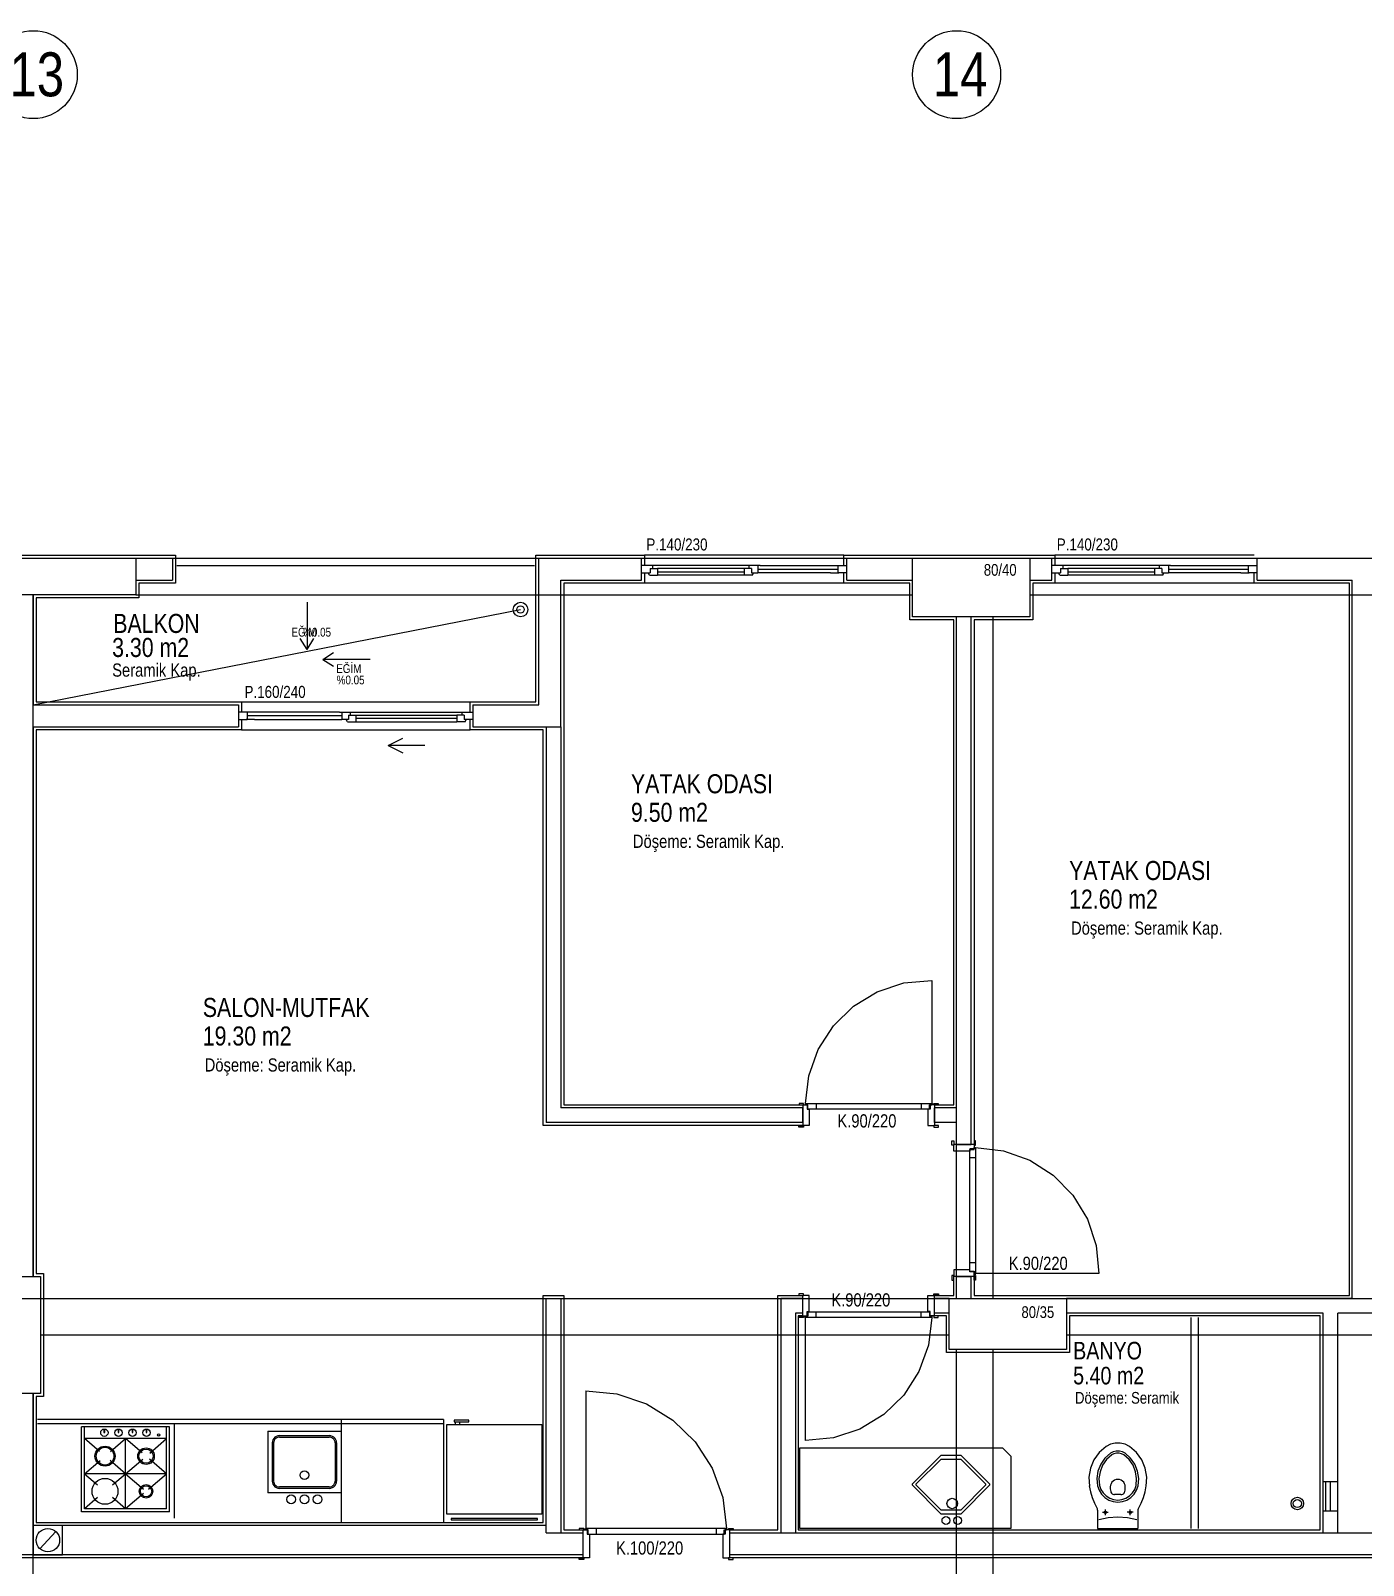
# Model space of a CAD drawing. Header units: centimetres. Extents: x 0 to 12847, y -30 to 2970.
# Drawn here: x 1974.9 to 2202.2, y 1356.9 to 1618.7 of the extents above; entities that cross this region are included whole.
import ezdxf

# ---------------------------------------------------------------- set-up
doc = ezdxf.new("R2010")
doc.units = ezdxf.units.CM
doc.layers.add('SCOTT-MIMARI', color=8, linetype='CONTINUOUS')
doc.styles.get("Standard").update_dxf_attribs({"font": 'arial.ttf', "width": 0.8})

msp = doc.modelspace()

# ---------------------------------------------------------------- linework, layer by layer
at = {"layer": 'SCOTT-MIMARI'}
for p, q in [((2080.92, 1527.47), (2079.05, 1527.47)), ((2080.55, 1526.97), (2081.8, 1526.97)), ((2080.55, 1526.97), (2080.55, 1526.22)), ((2080.92, 1527.47), (2080.92, 1526.97)), ((2096.55, 1526.97), (2081.8, 1526.97)), ((2081.8, 1526.97), (2081.8, 1525.84)), ((2081.8, 1526.4), (2096.55, 1526.4)), ((2097.8, 1526.97), (2096.55, 1526.97)), ((2096.55, 1526.97), (2096.55, 1525.84)), ((2099.3, 1527.47), (2097.42, 1527.47)), ((2097.42, 1526.97), (2097.42, 1527.47)), ((2097.8, 1526.97), (2097.8, 1526.22)), ((2098.92, 1527.47), (2098.92, 1526.22)), ((2098.92, 1526.84), (2112.55, 1526.84)), ((2099.3, 1527.47), (2114.05, 1527.47)), ((2112.55, 1527.47), (2112.55, 1526.22)), ((2150.92, 1527.47), (2149.05, 1527.47)), ((2150.55, 1526.97), (2151.8, 1526.97)), ((2150.55, 1526.97), (2150.55, 1526.22)), ((2150.92, 1527.47), (2150.92, 1526.97)), ((2166.55, 1526.97), (2151.8, 1526.97)), ((2151.8, 1526.97), (2151.8, 1525.84)), ((2151.8, 1526.4), (2166.55, 1526.4)), ((2167.8, 1526.97), (2166.55, 1526.97)), ((2166.55, 1526.97), (2166.55, 1525.84)), ((2169.3, 1527.47), (2167.42, 1527.47)), ((2167.42, 1526.97), (2167.42, 1527.47)), ((2167.8, 1526.97), (2167.8, 1526.22)), ((2168.92, 1527.47), (2168.92, 1526.22)), ((2168.92, 1526.84), (2182.55, 1526.84)), ((2169.3, 1527.47), (2184.05, 1527.47)), ((2182.55, 1527.47), (2182.55, 1526.22)), ((2079.05, 1526.22), (2080.55, 1526.22)), ((2080.39, 1525.84), (2081.8, 1525.84)), ((2096.55, 1525.84), (2081.8, 1525.84)), ((2097.96, 1525.84), (2096.55, 1525.84)), ((2097.8, 1526.22), (2098.92, 1526.22)), ((2111.3, 1526.22), (2098.92, 1526.22)), ((2111.3, 1526.22), (2112.71, 1526.22)), ((2114.05, 1526.22), (2112.55, 1526.22)), ((2149.05, 1526.22), (2150.55, 1526.22)), ((2150.39, 1525.84), (2151.8, 1525.84)), ((2166.55, 1525.84), (2151.8, 1525.84)), ((2167.96, 1525.84), (2166.55, 1525.84)), ((2167.8, 1526.22), (2168.92, 1526.22)), ((2181.3, 1526.22), (2168.92, 1526.22)), ((2181.3, 1526.22), (2182.71, 1526.22)), ((2184.05, 1526.22), (2182.55, 1526.22)), ((2027.55, 1502.47), (2010.3, 1502.47)), ((2010.3, 1501.22), (2011.8, 1501.22)), ((2013.05, 1501.22), (2011.64, 1501.22)), ((2011.8, 1502.47), (2011.8, 1501.22)), ((2027.92, 1501.84), (2011.8, 1501.84)), ((2013.05, 1501.22), (2027.92, 1501.22)), ((2027.55, 1502.47), (2029.42, 1502.47)), ((2027.92, 1502.47), (2027.92, 1501.22)), ((2029.05, 1501.22), (2027.92, 1501.22)), ((2028.89, 1500.84), (2030.3, 1500.84)), ((2029.05, 1501.97), (2030.3, 1501.97)), ((2029.05, 1501.97), (2029.05, 1501.22)), ((2029.42, 1501.97), (2029.42, 1502.47)), ((2030.3, 1501.97), (2047.55, 1501.97)), ((2030.3, 1501.97), (2030.3, 1500.84)), ((2047.55, 1501.4), (2030.3, 1501.4)), ((2030.3, 1500.84), (2047.55, 1500.84)), ((2048.8, 1501.97), (2047.55, 1501.97)), ((2047.55, 1501.97), (2047.55, 1500.84)), ((2048.96, 1500.84), (2047.55, 1500.84)), ((2048.42, 1502.47), (2048.42, 1501.97)), ((2048.42, 1502.47), (2050.3, 1502.47)), ((2048.8, 1501.97), (2048.8, 1501.22)), ((2050.3, 1501.22), (2048.8, 1501.22)), ((2128.55, 1456.71), (2128.55, 1435.72)), ((2106.69, 1435.71), (2105.92, 1435.71)), ((2105.92, 1435.71), (2105.92, 1435.47)), ((2105.92, 1435.47), (2106.69, 1435.47)), ((2106.55, 1435.47), (2107.3, 1435.47)), ((2106.55, 1435.47), (2106.55, 1431.97)), ((2106.69, 1435.47), (2106.69, 1435.71)), ((2107.05, 1435.72), (2128.55, 1435.72)), ((2107.05, 1435.47), (2107.05, 1435.72)), ((2107.43, 1435.48), (2107.05, 1435.48)), ((2107.3, 1435.47), (2107.3, 1434.72)), ((2107.3, 1434.72), (2107.67, 1434.72)), ((2107.43, 1434.75), (2107.43, 1435.48)), ((2128.17, 1434.75), (2107.43, 1434.75)), ((2107.67, 1434.72), (2107.67, 1431.97)), ((2108.83, 1435.72), (2108.83, 1434.75)), ((2126.76, 1435.72), (2126.76, 1434.75)), ((2128.3, 1434.72), (2127.92, 1434.72)), ((2127.92, 1434.72), (2127.92, 1431.97)), ((2128.17, 1435.48), (2128.55, 1435.48)), ((2128.17, 1434.75), (2128.17, 1435.48)), ((2128.3, 1435.47), (2128.3, 1434.72)), ((2129.05, 1435.47), (2128.3, 1435.47)), ((2128.55, 1435.47), (2128.55, 1435.72)), ((2128.91, 1435.71), (2129.67, 1435.71)), ((2128.91, 1435.47), (2128.91, 1435.71)), ((2129.67, 1435.47), (2128.91, 1435.47)), ((2129.05, 1435.47), (2129.05, 1431.97)), ((2129.67, 1435.71), (2129.67, 1435.47)), ((2105.91, 1431.68), (2105.91, 1431.97)), ((2105.91, 1431.97), (2106.69, 1431.97)), ((2106.69, 1431.68), (2105.91, 1431.68)), ((2107.67, 1431.97), (2106.55, 1431.97)), ((2106.69, 1431.97), (2106.69, 1431.68)), ((2127.92, 1431.97), (2129.05, 1431.97)), ((2128.91, 1431.97), (2128.91, 1431.68)), ((2129.69, 1431.97), (2128.91, 1431.97)), ((2128.91, 1431.68), (2129.69, 1431.68)), ((2129.69, 1431.68), (2129.69, 1431.97)), ((2132.01, 1429.35), (2132.3, 1429.35)), ((2132.01, 1428.58), (2132.01, 1429.35)), ((2132.3, 1428.58), (2132.01, 1428.58)), ((2132.3, 1429.35), (2132.3, 1428.58)), ((2132.3, 1427.59), (2132.3, 1428.72)), ((2135.8, 1428.72), (2132.3, 1428.72)), ((2135.05, 1427.59), (2132.3, 1427.59)), ((2135.8, 1427.97), (2135.05, 1427.97)), ((2135.05, 1427.97), (2135.05, 1427.59)), ((2135.08, 1407.1), (2135.08, 1427.84)), ((2135.08, 1427.84), (2135.81, 1427.84)), ((2135.8, 1429.34), (2135.8, 1428.58)), ((2136.04, 1429.34), (2135.8, 1429.34)), ((2135.8, 1428.72), (2135.8, 1427.97)), ((2135.8, 1428.58), (2136.04, 1428.58)), ((2135.8, 1428.22), (2136.05, 1428.22)), ((2135.81, 1427.84), (2135.81, 1428.22)), ((2136.04, 1428.58), (2136.04, 1429.34)), ((2136.05, 1428.22), (2136.05, 1406.72)), ((2136.05, 1426.43), (2135.08, 1426.43)), ((2136.05, 1408.5), (2135.08, 1408.5)), ((2132.3, 1406.36), (2132.01, 1406.36)), ((2132.01, 1406.36), (2132.01, 1405.58)), ((2132.3, 1407.34), (2132.3, 1406.22)), ((2135.05, 1407.34), (2132.3, 1407.34)), ((2132.3, 1405.58), (2132.3, 1406.36)), ((2135.8, 1406.22), (2132.3, 1406.22)), ((2135.05, 1406.97), (2135.05, 1407.34)), ((2135.8, 1406.97), (2135.05, 1406.97)), ((2135.08, 1407.1), (2135.81, 1407.1)), ((2135.8, 1406.22), (2135.8, 1406.97)), ((2135.8, 1406.72), (2136.05, 1406.72)), ((2135.8, 1405.59), (2135.8, 1406.36)), ((2135.8, 1406.36), (2136.04, 1406.36)), ((2135.81, 1407.1), (2135.81, 1406.72)), ((2136.04, 1406.36), (2136.04, 1405.59)), ((2157.05, 1406.72), (2136.05, 1406.72)), ((2105.91, 1403.25), (2105.91, 1402.97)), ((2106.69, 1403.25), (2105.91, 1403.25)), ((2106.69, 1402.97), (2106.69, 1403.25)), ((2128.91, 1402.97), (2128.91, 1403.25)), ((2128.91, 1403.25), (2129.69, 1403.25)), ((2129.69, 1403.25), (2129.69, 1402.97)), ((2132.01, 1405.58), (2132.3, 1405.58)), ((2136.04, 1405.59), (2135.8, 1405.59)), ((1675.3, 1402.47), (2729.05, 1402.47)), ((2105.91, 1402.97), (2106.69, 1402.97)), ((2107.67, 1402.97), (2106.55, 1402.97)), ((2106.55, 1399.47), (2106.55, 1402.97)), ((2107.67, 1400.22), (2107.67, 1402.97)), ((2127.92, 1402.97), (2129.05, 1402.97)), ((2127.92, 1400.22), (2127.92, 1402.97)), ((2129.69, 1402.97), (2128.91, 1402.97)), ((2129.05, 1399.47), (2129.05, 1402.97)), ((2105.92, 1399.47), (2106.69, 1399.47)), ((2105.92, 1399.22), (2105.92, 1399.47)), ((2106.69, 1399.22), (2105.92, 1399.22)), ((2106.55, 1399.47), (2107.3, 1399.47)), ((2106.69, 1399.47), (2106.69, 1399.22)), ((2107.05, 1399.47), (2107.05, 1399.22)), ((2107.43, 1399.45), (2107.05, 1399.45)), ((2128.55, 1399.22), (2107.05, 1399.22)), ((2107.05, 1378.22), (2107.05, 1399.22)), ((2107.3, 1400.22), (2107.67, 1400.22)), ((2107.3, 1399.47), (2107.3, 1400.22)), ((2107.43, 1400.18), (2128.17, 1400.18)), ((2107.43, 1400.18), (2107.43, 1399.45)), ((2108.83, 1399.22), (2108.83, 1400.18)), ((2126.76, 1399.22), (2126.76, 1400.18)), ((2128.3, 1400.22), (2127.92, 1400.22)), ((2128.17, 1400.18), (2128.17, 1399.45)), ((2128.17, 1399.45), (2128.55, 1399.45)), ((2128.3, 1399.47), (2128.3, 1400.22)), ((2129.05, 1399.47), (2128.3, 1399.47)), ((2128.55, 1399.47), (2128.55, 1399.22)), ((2129.67, 1399.47), (2128.91, 1399.47)), ((2128.91, 1399.47), (2128.91, 1399.22)), ((2128.91, 1399.22), (2129.67, 1399.22)), ((2129.67, 1399.22), (2129.67, 1399.47)), ((2069.55, 1386.71), (2069.55, 1363.22)), ((2045.3, 1381.8), (1976.05, 1381.8)), ((1998.54, 1380.55), (1983.54, 1380.55)), ((1984.04, 1378.55), (1984.04, 1380.55)), ((1987.36, 1380.17), (1987.36, 1379.56)), ((1987.5, 1379.56), (1987.5, 1380.17)), ((1989.76, 1380.17), (1989.76, 1379.56)), ((1989.89, 1379.56), (1989.89, 1380.17)), ((1992.16, 1380.17), (1992.16, 1379.56)), ((1992.29, 1379.56), (1992.29, 1380.17)), ((1994.55, 1380.17), (1994.55, 1379.56)), ((1994.69, 1379.56), (1994.69, 1380.17)), ((1998.04, 1366.55), (1998.04, 1380.55)), ((1998.54, 1366.05), (1998.54, 1380.55)), ((2015.3, 1379.8), (2015.3, 1369.3)), ((2015.3, 1379.8), (2027.8, 1379.8)), ((2027.8, 1379.8), (2027.8, 1369.3)), ((2045.82, 1365.68), (2045.82, 1380.93)), ((2047.07, 1381.68), (2047.07, 1381.43)), ((2049.57, 1381.68), (2047.07, 1381.68)), ((2047.07, 1381.43), (2049.57, 1381.43)), ((2047.32, 1380.93), (2047.32, 1381.43)), ((2048.07, 1380.93), (2048.07, 1381.43)), ((2049.57, 1381.43), (2049.57, 1381.68)), ((2062.07, 1380.93), (2062.07, 1365.68)), ((1986.6, 1376.36), (1984.04, 1378.55)), ((1998.04, 1378.55), (1984.04, 1378.55)), ((1984.04, 1366.55), (1984.04, 1378.55)), ((1987.36, 1379.56), (1987.5, 1379.56)), ((1988.47, 1376.35), (1991.04, 1378.55)), ((1989.76, 1379.56), (1989.89, 1379.56)), ((1993.88, 1376.12), (1991.04, 1378.55)), ((1991.04, 1366.55), (1991.04, 1378.55)), ((1992.16, 1379.56), (1992.29, 1379.56)), ((1994.55, 1379.56), (1994.69, 1379.56)), ((1995.16, 1376.08), (1998.04, 1378.55)), ((2016.05, 1377.8), (2016.05, 1371.3)), ((2016.3, 1377.8), (2016.3, 1371.3)), ((2017.3, 1379.05), (2025.8, 1379.05)), ((2017.3, 1378.8), (2025.8, 1378.8)), ((2026.8, 1377.8), (2026.8, 1371.3)), ((2027.05, 1377.8), (2027.05, 1371.3)), ((1984.04, 1372.55), (1986.7, 1374.83)), ((1991.04, 1372.55), (1988.43, 1374.79)), ((1991.04, 1372.55), (1993.97, 1375.06)), ((1998.04, 1372.55), (1995.12, 1375.06)), ((1984.04, 1372.55), (1986.28, 1370.63)), ((1998.04, 1372.55), (1984.04, 1372.55)), ((1988.8, 1370.63), (1991.04, 1372.55)), ((1991.04, 1372.55), (1994.1, 1369.93)), ((1994.94, 1369.89), (1998.04, 1372.55)), ((1994.09, 1369.17), (1991.04, 1366.55)), ((2027.8, 1369.3), (2015.3, 1369.3)), ((2025.8, 1370.3), (2017.3, 1370.3)), ((2025.8, 1370.05), (2017.3, 1370.05)), ((1986.28, 1368.47), (1984.04, 1366.55)), ((1998.04, 1366.55), (1984.04, 1366.55)), ((1991.04, 1366.55), (1988.8, 1368.47)), ((2160.84, 1368.99), (2159.76, 1368.99)), ((1998.54, 1366.05), (1983.54, 1366.05)), ((2062.07, 1365.68), (2045.82, 1365.68)), ((2061.32, 1364.93), (2046.57, 1364.93)), ((2046.57, 1364.93), (2046.57, 1364.68)), ((2046.57, 1364.68), (2061.32, 1364.68)), ((2061.32, 1364.68), (2061.32, 1364.93)), ((2156.86, 1366.36), (2156.86, 1363.22)), ((2157.71, 1365.97), (2158.68, 1365.97)), ((2158.17, 1365.5), (2158.17, 1366.43)), ((2162.89, 1365.97), (2161.91, 1365.97)), ((2162.43, 1365.5), (2162.43, 1366.43)), ((2163.73, 1366.36), (2163.73, 1363.22)), ((2069.19, 1363.21), (2068.42, 1363.21)), ((2068.42, 1363.21), (2068.42, 1362.97)), ((2068.42, 1362.97), (2069.19, 1362.97)), ((2069.05, 1362.97), (2069.05, 1358.22)), ((2069.05, 1362.97), (2069.8, 1362.97)), ((2069.19, 1362.97), (2069.19, 1363.21)), ((2093.55, 1363.22), (2069.55, 1363.22)), ((2069.55, 1362.97), (2069.55, 1363.22)), ((2069.93, 1362.98), (2069.55, 1362.98)), ((2069.8, 1362.97), (2069.8, 1362.22)), ((2069.8, 1362.22), (2070.17, 1362.22)), ((2069.93, 1362.25), (2069.93, 1362.98)), ((2069.93, 1362.25), (2093.17, 1362.25)), ((2070.17, 1362.22), (2070.17, 1358.22)), ((2071.33, 1363.22), (2071.33, 1362.25)), ((2091.76, 1363.22), (2091.76, 1362.25)), ((2092.92, 1362.22), (2092.92, 1358.22)), ((2093.3, 1362.22), (2092.92, 1362.22)), ((2093.17, 1362.25), (2093.17, 1362.98)), ((2093.17, 1362.98), (2093.55, 1362.98)), ((2094.05, 1362.97), (2093.3, 1362.97)), ((2093.3, 1362.97), (2093.3, 1362.22)), ((2093.55, 1362.97), (2093.55, 1363.22)), ((2093.91, 1363.21), (2094.67, 1363.21)), ((2093.91, 1362.97), (2093.91, 1363.21)), ((2094.67, 1362.97), (2093.91, 1362.97)), ((2094.05, 1362.97), (2094.05, 1358.22)), ((2094.67, 1363.21), (2094.67, 1362.97)), ((2156.86, 1363.22), (2163.73, 1363.22)), ((2068.41, 1357.93), (2068.41, 1358.22)), ((2068.41, 1358.22), (2069.19, 1358.22)), ((2069.19, 1357.93), (2068.41, 1357.93)), ((2070.17, 1358.22), (2069.05, 1358.22)), ((2069.19, 1358.22), (2069.19, 1357.93)), ((2092.92, 1358.22), (2094.05, 1358.22)), ((2093.91, 1358.22), (2093.91, 1357.93)), ((2094.69, 1358.22), (2093.91, 1358.22)), ((2093.91, 1357.93), (2094.69, 1357.93)), ((2094.69, 1357.93), (2094.69, 1358.22))]:
    msp.add_line(p, q, dxfattribs=at)
for points in [[(1936.05, 1502.47), (1936.05, 1504.22), (1971.05, 1504.22), (1971.05, 1521.97), (1954.8, 1521.97), (1954.8, 1524.47), (1948.55, 1524.47), (1948.55, 1529.22), (1999.55, 1529.22), (1999.55, 1524.47), (1993.3, 1524.47), (1993.3, 1521.97), (1975.8, 1521.97), (1975.8, 1504.22), (2010.8, 1504.22), (2010.8, 1502.47)], [(2049.8, 1502.47), (2049.8, 1504.22), (2061.05, 1504.22), (2061.05, 1529.22), (2079.55, 1529.22), (2079.55, 1527.47)], [(2113.55, 1529.22), (2079.55, 1529.22)], [(2113.55, 1527.47), (2113.55, 1529.22), (2149.55, 1529.22), (2149.55, 1527.47)], [(2183.55, 1529.22), (2149.55, 1529.22)], [(1955.3, 1528.72), (1992.8, 1528.72), (1992.8, 1522.47), (1955.3, 1522.47), (1955.3, 1528.72)], [(1992.8, 1528.72), (2125.3, 1528.72)], [(1992.8, 1528.72), (1999.05, 1528.72)], [(1999.05, 1528.72), (1999.05, 1524.97)], [(1999.8, 1528.72), (2060.8, 1528.72)], [(1999.8, 1527.47), (2060.8, 1527.47)], [(2061.55, 1528.72), (2079.05, 1528.72)], [(2061.55, 1503.72), (2061.55, 1528.72)], [(2079.05, 1524.97), (2079.05, 1528.72)], [(2097.42, 1527.47), (2080.92, 1527.47)], [(2114.05, 1524.97), (2114.05, 1528.72)], [(2114.05, 1528.72), (2125.3, 1528.72)], [(2125.3, 1528.72), (2145.3, 1528.72), (2145.3, 1518.72), (2125.3, 1518.72), (2125.3, 1528.72)], [(2145.3, 1528.72), (2260.3, 1528.72)], [(2145.3, 1528.72), (2149.05, 1528.72)], [(2149.05, 1524.97), (2149.05, 1528.72)], [(2167.42, 1527.47), (2150.92, 1527.47)], [(2184.05, 1528.72), (2220.3, 1528.72)], [(2184.05, 1524.97), (2184.05, 1528.72)], [(1992.8, 1524.97), (1999.05, 1524.97)], [(2065.3, 1524.97), (2079.05, 1524.97)], [(2065.3, 1499.97), (2065.3, 1524.97)], [(2079.55, 1526.22), (2079.55, 1524.47), (2065.8, 1524.47), (2065.8, 1435.47), (2106.55, 1435.47)], [(2113.55, 1524.47), (2079.55, 1524.47)], [(2080.39, 1525.84), (2080.17, 1526.22)], [(2097.96, 1525.84), (2098.17, 1526.22)], [(2129.05, 1435.47), (2132.3, 1435.47), (2132.3, 1518.22), (2124.8, 1518.22), (2124.8, 1524.47), (2113.55, 1524.47), (2113.55, 1526.22)], [(2114.05, 1524.97), (2125.3, 1524.97)], [(2149.55, 1526.22), (2149.55, 1524.47), (2145.8, 1524.47), (2145.8, 1518.22), (2135.8, 1518.22), (2135.8, 1428.72)], [(2135.8, 1406.22), (2135.8, 1402.97), (2199.8, 1402.97), (2199.8, 1524.47), (2183.55, 1524.47), (2183.55, 1526.22)], [(2145.3, 1524.97), (2149.05, 1524.97)], [(2183.55, 1524.47), (2149.55, 1524.47)], [(2150.39, 1525.84), (2150.17, 1526.22)], [(2167.96, 1525.84), (2168.17, 1526.22)], [(2184.05, 1524.97), (2200.3, 1524.97)], [(2200.3, 1402.47), (2200.3, 1524.97)], [(1975.3, 1406.22), (1975.3, 1522.47)], [(1975.3, 1522.47), (1975.3, 1503.72)], [(1992.8, 1522.47), (2125.3, 1522.47)], [(2022.02, 1521.25), (2022.02, 1513.17)], [(2145.3, 1522.47), (2260.3, 1522.47)], [(1975.3, 1503.72), (2058.42, 1519.97)], [(2132.8, 1402.47), (2132.8, 1518.72)], [(2132.8, 1434.97), (2132.8, 1518.72)], [(2135.3, 1428.72), (2135.3, 1518.72)], [(2139.05, 1402.47), (2139.05, 1518.72)], [(2022.02, 1513.17), (2020.85, 1515.02)], [(2022.02, 1513.17), (2023.18, 1515.02)], [(2024.69, 1511.47), (2026.54, 1512.64)], [(2032.77, 1511.47), (2024.69, 1511.47)], [(2024.69, 1511.47), (2026.54, 1510.31)], [(1975.3, 1503.72), (2010.3, 1503.72)], [(2010.3, 1503.72), (2010.3, 1499.97)], [(2010.8, 1504.22), (2049.8, 1504.22)], [(2050.3, 1503.72), (2061.55, 1503.72)], [(2050.3, 1503.72), (2050.3, 1499.97)], [(2010.8, 1501.22), (2010.8, 1499.47), (1975.8, 1499.47), (1975.8, 1406.72), (1977.05, 1406.72), (1977.05, 1385.72), (1975.8, 1385.72), (1975.8, 1364.22), (2062.3, 1364.22), (2062.3, 1402.97), (2065.8, 1402.97), (2065.8, 1362.97), (2069.05, 1362.97)], [(2028.89, 1500.84), (2028.67, 1501.22)], [(2029.42, 1502.47), (2048.42, 1502.47)], [(2048.96, 1500.84), (2049.17, 1501.22)], [(2106.55, 1431.97), (2062.3, 1431.97), (2062.3, 1499.47), (2049.8, 1499.47), (2049.8, 1501.22)], [(1975.3, 1499.97), (1975.3, 1406.22)], [(1975.3, 1499.97), (2010.3, 1499.97)], [(2010.8, 1499.47), (2049.8, 1499.47)], [(2035.86, 1496.8), (2038.36, 1498.05)], [(2050.3, 1499.97), (2065.3, 1499.97)], [(2062.8, 1499.97), (2062.8, 1432.47)], [(2065.3, 1499.97), (2065.3, 1434.97)], [(2042.11, 1496.8), (2035.86, 1496.8)], [(2035.86, 1496.8), (2038.36, 1495.55)], [(2107.05, 1435.72), (2107.61, 1440.45), (2109.21, 1444.94), (2111.79, 1448.96), (2115.2, 1452.29), (2119.27, 1454.77), (2123.8, 1456.27), (2128.55, 1456.71)], [(2106.55, 1434.97), (2065.3, 1434.97)], [(2106.55, 1432.47), (2106.55, 1434.97)], [(2128.78, 1435.61), (2128.63, 1435.61), (2128.78, 1435.61)], [(2132.8, 1434.97), (2129.05, 1434.97)], [(2129.05, 1432.47), (2129.05, 1434.97)], [(2106.55, 1432.47), (2062.8, 1432.47)], [(2132.8, 1432.47), (2129.05, 1432.47)], [(2132.8, 1428.72), (2132.8, 1432.47), (2129.05, 1432.47)], [(2132.8, 1428.72), (2132.8, 1432.47)], [(2132.8, 1428.72), (2135.3, 1428.72)], [(2136.05, 1428.22), (2140.78, 1427.66), (2145.27, 1426.05), (2149.29, 1423.48), (2152.62, 1420.07), (2155.1, 1415.99), (2156.6, 1411.47), (2157.05, 1406.72)], [(1967.8, 1406.22), (1976.55, 1406.22), (1976.55, 1386.22), (1967.8, 1386.22), (1967.8, 1406.22)], [(2129.05, 1402.97), (2132.3, 1402.97), (2132.3, 1406.22)], [(2132.8, 1402.47), (2132.8, 1406.22)], [(2132.8, 1406.22), (2135.3, 1406.22)], [(2135.3, 1402.47), (2135.3, 1406.22)], [(2135.94, 1406.48), (2135.94, 1406.64), (2135.94, 1406.48)], [(1976.55, 1402.47), (2131.55, 1402.47)], [(2062.8, 1362.47), (2062.8, 1402.47), (2065.3, 1402.47), (2065.3, 1362.47)], [(2094.05, 1362.97), (2102.3, 1362.97), (2102.3, 1402.97), (2106.55, 1402.97)], [(2102.8, 1402.47), (2102.8, 1362.47)], [(2106.55, 1402.47), (2102.8, 1402.47)], [(2106.55, 1399.97), (2106.55, 1402.47)], [(2131.55, 1402.47), (2129.05, 1402.47)], [(2129.05, 1399.97), (2129.05, 1402.47)], [(2131.55, 1402.47), (2151.55, 1402.47), (2151.55, 1393.72), (2131.55, 1393.72), (2131.55, 1402.47)], [(2151.55, 1402.47), (2252.8, 1402.47)], [(2200.3, 1402.47), (2151.55, 1402.47)], [(2105.3, 1399.97), (2105.3, 1362.47)], [(2106.55, 1399.97), (2105.3, 1399.97)], [(2106.55, 1399.47), (2105.8, 1399.47), (2105.8, 1362.97), (2194.8, 1362.97), (2194.8, 1399.47), (2152.05, 1399.47), (2152.05, 1393.22), (2131.05, 1393.22), (2131.05, 1399.47), (2129.05, 1399.47)], [(2106.82, 1399.32), (2106.97, 1399.32), (2106.82, 1399.32)], [(2128.55, 1399.22), (2127.99, 1394.48), (2126.38, 1389.99), (2123.81, 1385.98), (2120.4, 1382.64), (2116.32, 1380.16), (2111.8, 1378.66), (2107.05, 1378.22)], [(2131.55, 1399.97), (2129.05, 1399.97)], [(2195.3, 1399.97), (2151.55, 1399.97)], [(2172.8, 1363.22), (2172.8, 1399.22)], [(2174.05, 1363.22), (2174.05, 1399.22)], [(2195.3, 1362.47), (2195.3, 1399.97)], [(2197.8, 1362.47), (2197.8, 1399.97)], [(2206.55, 1399.97), (2197.8, 1399.97)], [(1976.55, 1396.22), (2131.55, 1396.22)], [(2151.55, 1396.22), (2252.8, 1396.22)], [(2132.8, 1291.22), (2132.8, 1393.72)], [(2139.05, 1291.22), (2139.05, 1393.72)], [(1975.3, 1298.72), (1975.3, 1386.22)], [(1975.3, 1386.22), (1975.3, 1363.72)], [(2069.55, 1386.71), (2074.84, 1386.18), (2079.88, 1384.48), (2084.42, 1381.7), (2088.22, 1377.98), (2091.09, 1373.5), (2092.9, 1368.5), (2093.55, 1363.22)], [(2045.3, 1381.05), (1976.05, 1381.05)], [(1983.54, 1366.05), (1983.54, 1380.55)], [(1999.39, 1364.97), (1999.39, 1381.05)], [(2027.8, 1381.8), (2027.8, 1364.22)], [(2045.3, 1381.8), (2045.3, 1364.22)], [(2045.82, 1380.93), (2062.07, 1380.93)], [(2017.3, 1379.05), (2017.02, 1379.02), (2016.76, 1378.93), (2016.52, 1378.78), (2016.32, 1378.58), (2016.17, 1378.34), (2016.08, 1378.08), (2016.05, 1377.8)], [(2017.3, 1378.8), (2017.08, 1378.78), (2016.86, 1378.7), (2016.67, 1378.58), (2016.52, 1378.43), (2016.4, 1378.24), (2016.32, 1378.02), (2016.3, 1377.8)], [(2027.05, 1377.8), (2027.02, 1378.08), (2026.92, 1378.34), (2026.78, 1378.58), (2026.58, 1378.78), (2026.34, 1378.93), (2026.08, 1379.02), (2025.8, 1379.05)], [(2026.8, 1377.8), (2026.77, 1378.02), (2026.7, 1378.24), (2026.58, 1378.43), (2026.42, 1378.58), (2026.23, 1378.7), (2026.02, 1378.78), (2025.8, 1378.8)], [(2158.29, 1377.2), (2157.13, 1376.18), (2156.23, 1374.92), (2155.63, 1373.5), (2155.36, 1371.97), (2155.44, 1370.43)], [(2162.31, 1377.2), (2161.55, 1377.58), (2160.72, 1377.77), (2159.87, 1377.77), (2159.05, 1377.58), (2158.29, 1377.2)], [(2165.15, 1370.43), (2165.24, 1371.97), (2164.97, 1373.5), (2164.37, 1374.92), (2163.47, 1376.18), (2162.31, 1377.2)], [(2106.05, 1376.97), (2140.65, 1376.97), (2142.05, 1375.57), (2142.05, 1363.22), (2106.05, 1363.22), (2106.05, 1376.97), (2106.05, 1376.97)], [(2138.41, 1370.81), (2138.41, 1370.59), (2133.51, 1365.68), (2130.17, 1365.68), (2125.27, 1370.59), (2125.27, 1370.81), (2130.17, 1375.71), (2133.51, 1375.71), (2138.41, 1370.81)], [(2137.75, 1370.81), (2137.75, 1370.59), (2133.51, 1366.35), (2130.17, 1366.35), (2125.93, 1370.59), (2125.93, 1370.81), (2130.17, 1375.04), (2133.51, 1375.04), (2137.75, 1370.81)], [(2159.05, 1376.06), (2158.11, 1375.21), (2157.38, 1374.17), (2156.91, 1372.99), (2156.73, 1371.74), (2156.83, 1370.47)], [(2159.26, 1375.77), (2158.38, 1374.97), (2157.7, 1374), (2157.26, 1372.9), (2157.08, 1371.73), (2157.18, 1370.54)], [(2161.54, 1376.06), (2161.07, 1376.29), (2160.56, 1376.4), (2160.04, 1376.4), (2159.53, 1376.29), (2159.05, 1376.06)], [(2161.35, 1375.76), (2160.95, 1375.95), (2160.52, 1376.05), (2160.08, 1376.05), (2159.64, 1375.95), (2159.24, 1375.76)], [(2163.41, 1370.54), (2163.51, 1371.73), (2163.34, 1372.9), (2162.9, 1374), (2162.22, 1374.97), (2161.34, 1375.77)], [(2163.76, 1370.47), (2163.87, 1371.74), (2163.68, 1372.99), (2163.21, 1374.17), (2162.49, 1375.21), (2161.54, 1376.06)], [(2016.05, 1371.3), (2016.08, 1371.02), (2016.17, 1370.76), (2016.32, 1370.52), (2016.52, 1370.32), (2016.76, 1370.18), (2017.02, 1370.08), (2017.3, 1370.05)], [(2016.3, 1371.3), (2016.32, 1371.08), (2016.4, 1370.87), (2016.52, 1370.68), (2016.67, 1370.52), (2016.86, 1370.4), (2017.08, 1370.33), (2017.3, 1370.3)], [(2025.8, 1370.3), (2026.02, 1370.33), (2026.23, 1370.4), (2026.42, 1370.52), (2026.58, 1370.68), (2026.7, 1370.87), (2026.77, 1371.08), (2026.8, 1371.3)], [(2025.8, 1370.05), (2026.08, 1370.08), (2026.34, 1370.18), (2026.58, 1370.32), (2026.78, 1370.52), (2026.92, 1370.76), (2027.02, 1371.02), (2027.05, 1371.3)], [(2155.43, 1370.48), (2155.64, 1369.48), (2155.93, 1368.5), (2156.32, 1367.55), (2156.79, 1366.64)], [(2156.83, 1370.48), (2157.09, 1369.73), (2157.52, 1369.05), (2158.08, 1368.49), (2158.75, 1368.06), (2159.51, 1367.79), (2160.3, 1367.7)], [(2157.18, 1370.56), (2157.42, 1369.88), (2157.8, 1369.27), (2158.3, 1368.76), (2158.91, 1368.38), (2159.59, 1368.14), (2160.3, 1368.06)], [(2160.29, 1371.58), (2160, 1371.54), (2159.73, 1371.45), (2159.49, 1371.3), (2159.29, 1371.09), (2159.14, 1370.85), (2159.04, 1370.58), (2159.01, 1370.3)], [(2159.02, 1370.4), (2159.01, 1370.19), (2159.02, 1369.97), (2159.05, 1369.75), (2159.08, 1369.53)], [(2159.08, 1369.53), (2159.13, 1369.39), (2159.22, 1369.25), (2159.32, 1369.14), (2159.46, 1369.06), (2159.6, 1369.01), (2159.76, 1368.99)], [(2160.29, 1368.06), (2161.01, 1368.14), (2161.69, 1368.38), (2162.29, 1368.76), (2162.8, 1369.27), (2163.18, 1369.88), (2163.42, 1370.56)], [(2160.3, 1367.7), (2161.09, 1367.79), (2161.84, 1368.06), (2162.52, 1368.49), (2163.08, 1369.05), (2163.5, 1369.73), (2163.77, 1370.48)], [(2161.58, 1370.3), (2161.55, 1370.58), (2161.46, 1370.85), (2161.31, 1371.09), (2161.1, 1371.3), (2160.86, 1371.45), (2160.59, 1371.54), (2160.31, 1371.58)], [(2160.84, 1368.99), (2160.99, 1369.01), (2161.14, 1369.06), (2161.27, 1369.14), (2161.38, 1369.25), (2161.46, 1369.39), (2161.51, 1369.53)], [(2161.51, 1369.53), (2161.55, 1369.75), (2161.57, 1369.97), (2161.58, 1370.19), (2161.58, 1370.4)], [(2163.81, 1366.64), (2164.28, 1367.55), (2164.66, 1368.5), (2164.96, 1369.48), (2165.16, 1370.48)], [(2195.3, 1371.22), (2197.8, 1371.22)], [(2195.8, 1366.22), (2195.8, 1371.22)], [(2196.55, 1366.22), (2196.55, 1371.22)], [(2156.86, 1366.36), (2156.86, 1366.44), (2156.84, 1366.51), (2156.82, 1366.57), (2156.79, 1366.64)], [(2163.81, 1366.64), (2163.78, 1366.57), (2163.75, 1366.51), (2163.74, 1366.44), (2163.73, 1366.36)], [(2163.54, 1364.68), (2161.94, 1365.05), (2160.3, 1365.17), (2158.66, 1365.05), (2157.05, 1364.68)], [(2195.3, 1366.22), (2197.8, 1366.22)], [(1975.3, 1363.72), (1975.3, 1358.72), (1980.3, 1358.72), (1980.3, 1363.72), (1975.3, 1363.72)], [(2062.8, 1363.72), (1975.3, 1363.72)], [(1976.44, 1359.75), (1979.16, 1362.68)], [(2062.8, 1362.47), (2069.05, 1362.47)], [(2069.05, 1362.47), (2069.05, 1358.72)], [(2069.32, 1363.11), (2069.47, 1363.11), (2069.32, 1363.11)], [(2094.05, 1362.47), (2310.3, 1362.47)], [(2094.05, 1362.47), (2094.05, 1358.72)], [(2069.05, 1358.72), (1877.8, 1358.72)], [(2310.3, 1358.72), (2094.05, 1358.72)], [(2069.05, 1358.22), (1877.8, 1358.22)], [(2310.3, 1358.22), (2094.05, 1358.22)]]:
    msp.add_lwpolyline(points, dxfattribs=at)
for centre, radius in [((1975.3, 1611.22), 7.5), ((2132.8, 1611.22), 7.5), ((2058.42, 1519.97), 1.25), ((2058.42, 1519.97), 0.625), ((1987.43, 1379.55), 0.625), ((1989.83, 1379.55), 0.625), ((1992.22, 1379.55), 0.625), ((1994.62, 1379.55), 0.625), ((1987.54, 1375.55), 1.71), ((1987.54, 1375.55), 1.51), ((1996.69, 1379.16), 0.188), ((1994.54, 1375.55), 1.41), ((1994.54, 1375.55), 1.21), ((2021.55, 1372.3), 0.75), ((1987.54, 1369.55), 2.21), ((1994.54, 1369.55), 1.16), ((1994.54, 1369.55), 0.96), ((2019.3, 1368.18), 0.75), ((2021.55, 1368.18), 0.75), ((2023.8, 1368.18), 0.75), ((2132.05, 1367.47), 0.891), ((2190.92, 1367.47), 1.06), ((2190.92, 1367.47), 0.688), ((2130.98, 1364.57), 0.668), ((2132.98, 1364.57), 0.668), ((2158.17, 1365.97), 0.206), ((2162.43, 1365.97), 0.206), ((1977.8, 1361.22), 2)]:
    msp.add_circle(centre, radius, dxfattribs=at)

# ---------------------------------------------------------------- texts
at = {"layer": 'SCOTT-MIMARI', "width": 0.8}
for s, height, p in [('13', 7.5, (1971.24, 1607.52)), ('14', 7.5, (2128.74, 1607.52)), ('P.140/230', 2.048, (2079.88, 1530.05)), ('P.140/230', 2.048, (2149.88, 1530.05)), ('80/40', 2, (2137.44, 1525.74)), ('BALKON', 3.25, (1988.95, 1515.98)), ('EĞİM', 1.5, (2019.34, 1515.36)), ('%%%0.05', 1.5, (2021.34, 1515.36)), ('3.30 m2', 3.25, (1988.76, 1511.88)), ('Seramik Kap.', 2.25, (1988.76, 1508.52)), ('EĞİM', 1.5, (2026.98, 1509.15)), ('%%%0.05', 1.5, (2027.06, 1507.21)), ('P.160/240', 2.048, (2011.33, 1504.9)), ('YATAK ODASI', 3.25, (2077.26, 1488.63)), ('9.50 m2', 3.25, (2077.26, 1483.76)), ('Döşeme: Seramik Kap.', 2.25, (2077.58, 1479.31)), ('YATAK ODASI', 3.25, (2151.99, 1473.83)), ('12.60 m2', 3.25, (2151.99, 1468.95)), ('Döşeme: Seramik Kap.', 2.25, (2152.32, 1464.51)), ('SALON-MUTFAK', 3.25, (2004.22, 1450.47)), ('19.30 m2', 3.25, (2004.22, 1445.6)), ('Döşeme: Seramik Kap.', 2.25, (2004.54, 1441.16)), ('K.90/220', 2.25, (2112.47, 1431.62)), ('K.90/220', 2.25, (2141.69, 1407.32)), ('K.90/220', 2.25, (2111.43, 1401.08)), ('80/35', 2, (2143.86, 1399.12)), ('BANYO', 3, (2152.68, 1392.05)), ('5.40 m2', 3, (2152.68, 1387.79)), ('Döşeme: Seramik', 2, (2153, 1384.5)), ('K.100/220', 2.25, (2074.7, 1358.76))]:
    msp.add_text(s, height=height, dxfattribs=at).set_placement(p)

doc.saveas('drawing.dxf')
